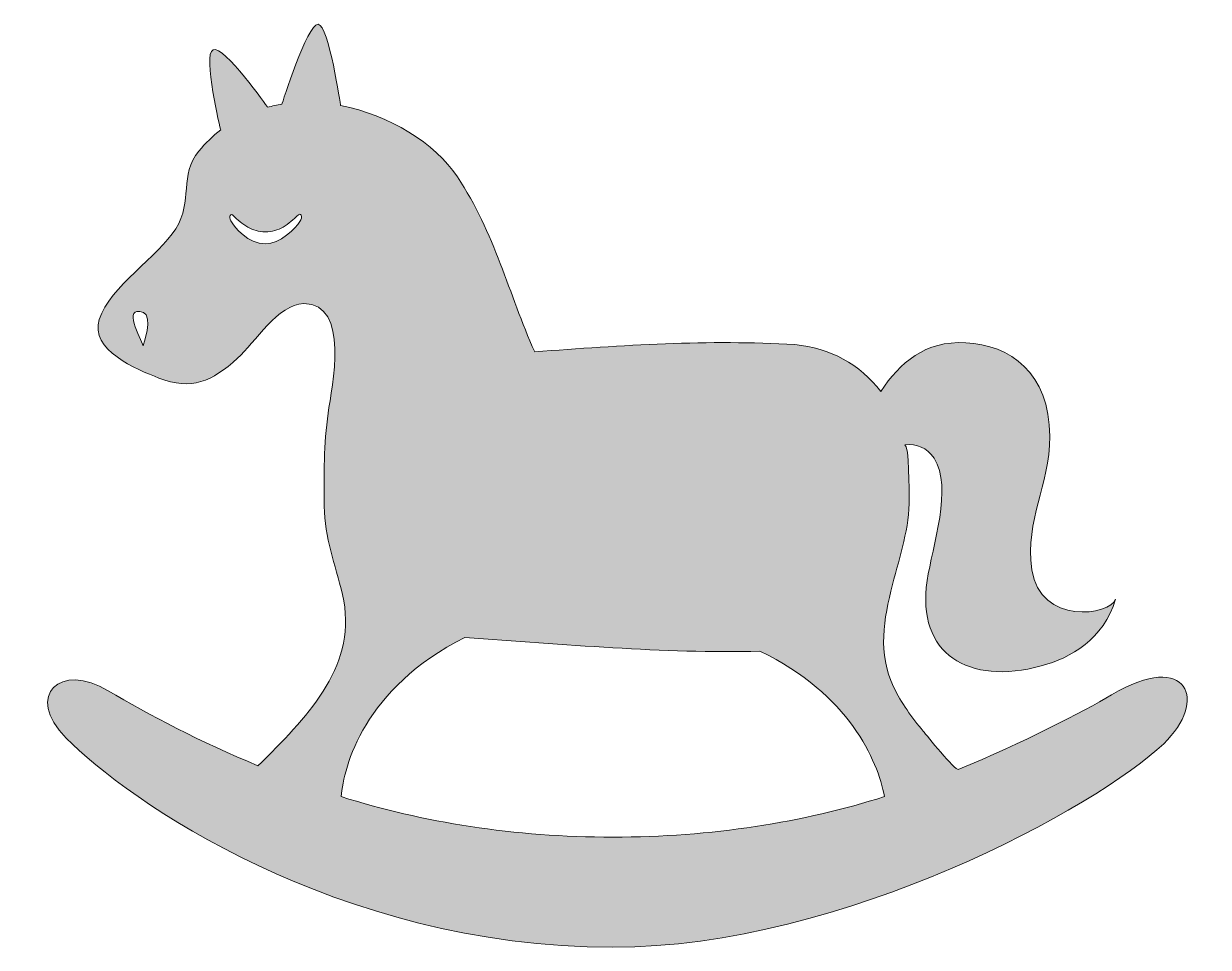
# Model space of a CAD drawing. Header units: inches. Extents: x -2 to 103, y 0 to 82.
import ezdxf

# ---------------------------------------------------------------- set-up
doc = ezdxf.new("R2010")
doc.units = ezdxf.units.IN
doc.header["$MEASUREMENT"] = 0
doc.layers.add('Layer 1', color=7, linetype='Continuous')

msp = doc.modelspace()

# ---------------------------------------------------------------- hatches: boundary and pattern name
at = {"layer": 'Layer 1', "true_color": 0xf05a28}
h = msp.add_hatch(color=20, dxfattribs=at)
h.dxf.hatch_style = 2
edge = h.paths.add_edge_path()
edge.add_spline(control_points=[(94.85, 22.49), (92.34, 21), (86.89, 18.19), (81.19, 15.84), (80.91, 15.72), (78.36, 18.9), (78.07, 19.25), (77.06, 20.47), (76.1, 21.76), (75.42, 23.2), (74, 26.22), (74.53, 29.22), (75.33, 32.32), (76, 34.95), (76.84, 37.32), (76.82, 40.06), (76.81, 40.42), (76.81, 44.82), (76.43, 44.77), (77.47, 44.91), (78.41, 44.52), (79.03, 43.58), (80.74, 41), (78.87, 35.74), (78.41, 32.67), (77.45, 26.14), (82.1, 23.3), (88.59, 25.07), (91.23, 25.79), (94.14, 27.44), (95.21, 31.02), (94.77, 29.56), (88.47, 28.69), (87.76, 33.65), (87.11, 38.22), (89.35, 41.01), (89.34, 45.54), (89.33, 51.18), (85.79, 53.69), (81.85, 53.88), (78.2, 54.06), (76, 52.1), (74.28, 49.54), (72.43, 51.94), (69.77, 53.43), (66.63, 53.71), (58.98, 54.18), (51.2, 53.64), (43.43, 53.07), (41.09, 58.23), (39.88, 63.67), (36.53, 68.67), (34.51, 71.68), (30.48, 74.18), (26.12, 75.01), (26.12, 75.01), (25.07, 82.2), (24.11, 82.26), (23.15, 82.31), (20.89, 75.14), (20.89, 75.14), (20.46, 75.07), (20.03, 74.98), (19.61, 74.87), (19.61, 74.87), (15.71, 80.42), (14.75, 79.99), (13.79, 79.56), (15.43, 72.84), (15.43, 72.84), (14.74, 72.31), (14.08, 71.69), (13.48, 70.96), (11.7, 68.83), (12.99, 66.51), (11.43, 64.04), (9.89, 61.59), (5.55, 58.87), (4.61, 55.96), (3.73, 53.25), (7.93, 51.5), (9.92, 50.73), (12.85, 49.61), (14.65, 50.42), (16.92, 52.49), (18.47, 53.9), (20.58, 57.34), (22.83, 57.36), (27.01, 57.4), (25.33, 49.94), (25.01, 47.61), (24.63, 44.82), (24.62, 42.11), (24.66, 39.3), (24.7, 36.5), (25.65, 34.13), (26.28, 31.45), (27.75, 25.27), (23.34, 20.75), (19.23, 16.61), (19.08, 16.45), (18.91, 16.31), (18.75, 16.17), (13.72, 18.27), (8.98, 20.71), (5.41, 22.86), (1.18, 25.42), (-2.13, 22.5), (1.67, 18.63), (7.02, 13.19), (25.68, 0.01), (50.4, 0), (71.06, -0.01), (93.62, 12.57), (99.5, 18.14), (103.48, 21.91), (101.73, 26.57), (94.85, 22.49)], knot_values=[0, 0, 0, 0, 1, 1, 1, 2, 2, 2, 3, 3, 3, 4, 4, 4, 5, 5, 5, 6, 6, 6, 7, 7, 7, 8, 8, 8, 9, 9, 9, 10, 10, 10, 11, 11, 11, 12, 12, 12, 13, 13, 13, 14, 14, 14, 15, 15, 15, 16, 16, 16, 17, 17, 17, 18, 18, 18, 19, 19, 19, 20, 20, 20, 21, 21, 21, 22, 22, 22, 23, 23, 23, 24, 24, 24, 25, 25, 25, 26, 26, 26, 27, 27, 27, 28, 28, 28, 29, 29, 29, 30, 30, 30, 31, 31, 31, 32, 32, 32, 33, 33, 33, 34, 34, 34, 35, 35, 35, 36, 36, 36, 37, 37, 37, 38, 38, 38, 39, 39, 39, 39], degree=3, periodic=1)
edge = h.paths.add_edge_path()
edge.add_spline(control_points=[(8.52, 53.6), (8.32, 54.26), (6.58, 57.23), (8.54, 56.57), (9.45, 56.27), (8.52, 53.6), (8.52, 53.6)], knot_values=[0, 0, 0, 0, 1, 1, 1, 2, 2, 2, 2], degree=3, periodic=1)
edge = h.paths.add_edge_path()
edge.add_spline(control_points=[(22.5, 64.68), (22.13, 64.07), (20.71, 62.68), (19.41, 62.68), (17.86, 62.69), (16.68, 64.14), (16.34, 64.73), (16.11, 65.16), (16.31, 65.48), (16.58, 65.2), (16.9, 64.86), (17.38, 64.45), (17.84, 64.18), (18.31, 63.92), (18.84, 63.76), (19.41, 63.76), (19.99, 63.76), (20.53, 63.92), (21, 64.19), (21.46, 64.46), (22, 64.94), (22.21, 65.16), (22.64, 65.61), (22.76, 65.09), (22.5, 64.68)], knot_values=[0, 0, 0, 0, 1, 1, 1, 2, 2, 2, 3, 3, 3, 4, 4, 4, 5, 5, 5, 6, 6, 6, 7, 7, 7, 8, 8, 8, 8], degree=3, periodic=1)
edge = h.paths.add_edge_path()
edge.add_spline(control_points=[(50.4, 9.81), (41.63, 9.81), (33.38, 11.13), (26.18, 13.42), (26.39, 16.11), (28.2, 23.1), (37.21, 27.61), (46, 27.02), (54.83, 26.15), (63.51, 26.39), (71.49, 22.51), (73.96, 16.69), (74.62, 13.42), (67.42, 11.13), (59.17, 9.81), (50.4, 9.81)], knot_values=[0, 0, 0, 0, 1, 1, 1, 2, 2, 2, 3, 3, 3, 4, 4, 4, 5, 5, 5, 5], degree=3, periodic=1)

# ---------------------------------------------------------------- linework, layer by layer
at = {"layer": 'Layer 1', "lineweight": 0}
for points, knots in [([(94.85, 22.49), (92.34, 21), (86.89, 18.19), (81.19, 15.84), (80.91, 15.72), (78.36, 18.9), (78.07, 19.25), (77.06, 20.47), (76.1, 21.76), (75.42, 23.2), (74, 26.22), (74.53, 29.22), (75.33, 32.32), (76, 34.95), (76.84, 37.32), (76.82, 40.06), (76.81, 40.42), (76.81, 44.82), (76.43, 44.77), (77.47, 44.91), (78.41, 44.52), (79.03, 43.58), (80.74, 41), (78.87, 35.74), (78.41, 32.67), (77.45, 26.14), (82.1, 23.3), (88.59, 25.07), (91.23, 25.79), (94.14, 27.44), (95.21, 31.02), (94.77, 29.56), (88.47, 28.69), (87.76, 33.65), (87.11, 38.22), (89.35, 41.01), (89.34, 45.54), (89.33, 51.18), (85.79, 53.69), (81.85, 53.88), (78.2, 54.06), (76, 52.1), (74.28, 49.54), (72.43, 51.94), (69.77, 53.43), (66.63, 53.71), (58.98, 54.18), (51.2, 53.64), (43.43, 53.07), (41.09, 58.23), (39.88, 63.67), (36.53, 68.67), (34.51, 71.68), (30.48, 74.18), (26.12, 75.01), (26.12, 75.01), (25.07, 82.2), (24.11, 82.26), (23.15, 82.31), (20.89, 75.14), (20.89, 75.14), (20.46, 75.07), (20.03, 74.98), (19.61, 74.87), (19.61, 74.87), (15.71, 80.42), (14.75, 79.99), (13.79, 79.56), (15.43, 72.84), (15.43, 72.84), (14.74, 72.31), (14.08, 71.69), (13.48, 70.96), (11.7, 68.83), (12.99, 66.51), (11.43, 64.04), (9.89, 61.59), (5.55, 58.87), (4.61, 55.96), (3.73, 53.25), (7.93, 51.5), (9.92, 50.73), (12.85, 49.61), (14.65, 50.42), (16.92, 52.49), (18.47, 53.9), (20.58, 57.34), (22.83, 57.36), (27.01, 57.4), (25.33, 49.94), (25.01, 47.61), (24.63, 44.82), (24.62, 42.11), (24.66, 39.3), (24.7, 36.5), (25.65, 34.13), (26.28, 31.45), (27.75, 25.27), (23.34, 20.75), (19.23, 16.61), (19.08, 16.45), (18.91, 16.31), (18.75, 16.17), (13.72, 18.27), (8.98, 20.71), (5.41, 22.86), (1.18, 25.42), (-2.13, 22.5), (1.67, 18.63), (7.02, 13.19), (25.68, 0.01), (50.4, 0), (71.06, -0.01), (93.62, 12.57), (99.5, 18.14), (103.48, 21.91), (101.73, 26.57), (94.85, 22.49)], [0, 0, 0, 0, 1, 1, 1, 2, 2, 2, 3, 3, 3, 4, 4, 4, 5, 5, 5, 6, 6, 6, 7, 7, 7, 8, 8, 8, 9, 9, 9, 10, 10, 10, 11, 11, 11, 12, 12, 12, 13, 13, 13, 14, 14, 14, 15, 15, 15, 16, 16, 16, 17, 17, 17, 18, 18, 18, 19, 19, 19, 20, 20, 20, 21, 21, 21, 22, 22, 22, 23, 23, 23, 24, 24, 24, 25, 25, 25, 26, 26, 26, 27, 27, 27, 28, 28, 28, 29, 29, 29, 30, 30, 30, 31, 31, 31, 32, 32, 32, 33, 33, 33, 34, 34, 34, 35, 35, 35, 36, 36, 36, 37, 37, 37, 38, 38, 38, 39, 39, 39, 39]), ([(22.5, 64.68), (22.13, 64.07), (20.71, 62.68), (19.41, 62.68), (17.86, 62.69), (16.68, 64.14), (16.34, 64.73), (16.11, 65.16), (16.31, 65.48), (16.58, 65.2), (16.9, 64.86), (17.38, 64.45), (17.84, 64.18), (18.31, 63.92), (18.84, 63.76), (19.41, 63.76), (19.99, 63.76), (20.53, 63.92), (21, 64.19), (21.46, 64.46), (22, 64.94), (22.21, 65.16), (22.64, 65.61), (22.76, 65.09), (22.5, 64.68)], [0, 0, 0, 0, 1, 1, 1, 2, 2, 2, 3, 3, 3, 4, 4, 4, 5, 5, 5, 6, 6, 6, 7, 7, 7, 8, 8, 8, 8]), ([(8.52, 53.6), (8.32, 54.26), (6.58, 57.23), (8.54, 56.57), (9.45, 56.27), (8.52, 53.6), (8.52, 53.6)], [0, 0, 0, 0, 1, 1, 1, 2, 2, 2, 2]), ([(50.4, 9.81), (41.63, 9.81), (33.38, 11.13), (26.18, 13.42), (26.39, 16.11), (28.2, 23.1), (37.21, 27.61), (46, 27.02), (54.83, 26.15), (63.51, 26.39), (71.49, 22.51), (73.96, 16.69), (74.62, 13.42), (67.42, 11.13), (59.17, 9.81), (50.4, 9.81)], [0, 0, 0, 0, 1, 1, 1, 2, 2, 2, 3, 3, 3, 4, 4, 4, 5, 5, 5, 5])]:
    msp.add_open_spline(points, degree=3, knots=knots, dxfattribs=at)

doc.saveas('drawing.dxf')
